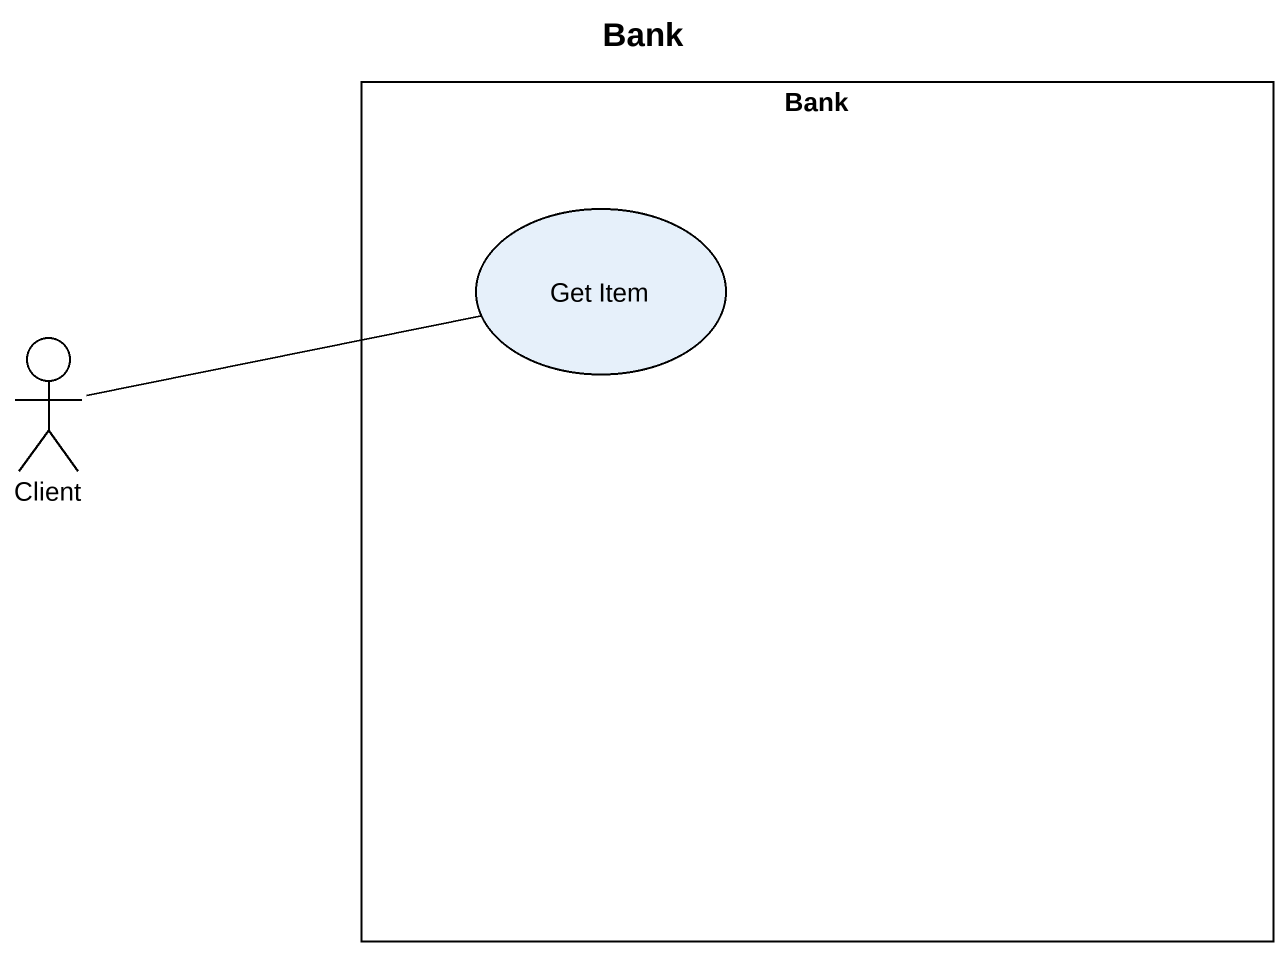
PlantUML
@startuml
title Bank
rectangle Bank {
  usecase "Get Item" as Get_Item
}
actor Client
Client -right- Get_Item
@enduml
